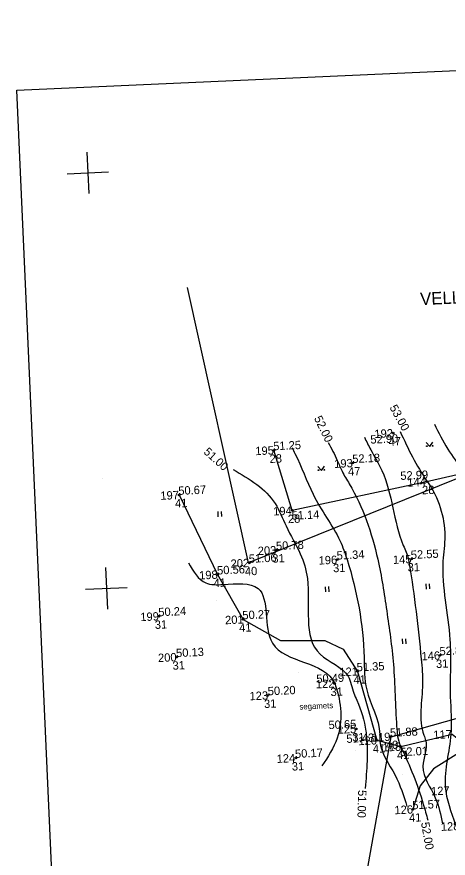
# Model space of a CAD drawing. Extents: x 641404 to 641608, y 6457581 to 6457733.
# Drawn here: x 641404.4 to 641456.3, y 6457632 to 6457733.2 of the extents above; entities that cross this region are included whole.
import ezdxf

# ---------------------------------------------------------------- set-up
doc = ezdxf.new("R2010")
doc.units = 0
for name, color, linetype in [('KAEVUD', 7, 'Continuous'), ('Level 10', 7, 'Continuous'), ('Level 28', 7, 'Continuous'), ('Level 31', 7, 'Continuous'), ('Level 40', 7, 'Continuous'), ('Level 41', 7, 'Continuous'), ('Level 47', 7, 'Continuous'), ('Level 48', 7, 'Continuous'), ('Level 49', 7, 'Continuous'), ('Level 50', 7, 'Continuous'), ('Level 51', 7, 'Continuous'), ('Level 57', 7, 'Continuous'), ('Level 59', 7, 'Continuous'), ('Level 61', 7, 'Continuous'), ('POST____________', 7, 'Continuous'), ('RDT', 7, 'Continuous')]:
    doc.layers.add(name, color=color, linetype=linetype)

# ---------------------------------------------------------------- blocks, each defined once
blk = doc.blocks.new('VKUUSK')
at = {"layer": 'KAEVUD'}
for p, q in [((0, 0.55), (-0.48, 0.29)), ((0, 0.9), (-0.38, 0.69)), ((0, 1.2), (-0.3, 1.03)), ((0, 1.5), (-0.21, 1.38)), ((0, 1.8), (-0.13, 1.73)), ((0, 0), (0, 2)), ((0, 1.8), (0.13, 1.73)), ((0, 1.5), (0.21, 1.38)), ((0, 1.2), (0.3, 1.03)), ((0, 0.9), (0.38, 0.69)), ((0, 0.55), (0.48, 0.29)), ((0.4, 0), (0, 0))]:
    blk.add_line(p, q, dxfattribs=at)
blk = doc.blocks.new('PIIRIP')
at = {"layer": 'POST____________'}
blk.add_circle((0, 0), 0.331, dxfattribs=at)
blk = doc.blocks.new('VMETS')
at = {"layer": 'RDT'}
blk.add_circle((0, 0), 0.311, dxfattribs=at)
blk = doc.blocks.new('NOOL')
at = {"layer": 'RDT'}
for p, q in [((0, 0), (2, 0)), ((2, 0), (1, 0)), ((2, 0), (1, 0))]:
    blk.add_line(p, q, dxfattribs=at)

msp = doc.modelspace()

# ---------------------------------------------------------------- linework, layer by layer
at = {"layer": 'Level 28'}
msp.add_lwpolyline([(641474.44, 6457688.11), (641474.84, 6457682.13), (641464.06, 6457679.64), (641453.67, 6457677.29), (641437.54, 6457673.83), (641435.33, 6457681.07)], dxfattribs=at)
at = {"layer": 'Level 31'}
for centre in [(641449.66, 6457683.13), (641435.33, 6457681.07), (641444.79, 6457679.53), (641453.67, 6457677.29), (641423.93, 6457675.7), (641437.54, 6457673.83), (641435.61, 6457669.07), (641442.92, 6457667.92), (641451.88, 6457668), (641428.56, 6457666.13), (641421.49, 6457661.12), (641431.63, 6457660.74), (641455.29, 6457656.41), (641423.62, 6457656.2), (641445.37, 6457654.49), (641442.61, 6457653.04), (641434.62, 6457651.61), (641445.23, 6457647.58), (641447.7, 6457646.21), (641450.6, 6457645.45), (641437.96, 6457644.08), (641452.04, 6457637.91)]:
    msp.add_circle(centre, 0.1, dxfattribs=at)
at = {"layer": 'Level 40'}
for points in [[(641490.5, 6457723.61), (641494.96, 6457692.85), (641432.27, 6457667.55), (641424.93, 6457700.63)], [(641446.24, 6457628.93), (641449.43, 6457646.62), (641484.19, 6457656.43), (641497.76, 6457631.24)]]:
    msp.add_lwpolyline(points, dxfattribs=at)
at = {"layer": 'Level 41'}
for p, q in [((641453.64, 6457682.01), (641454.06, 6457681.52)), ((641454.06, 6457681.52), (641454.44, 6457682.05)), ((641440.62, 6457679.13), (641441.05, 6457678.64)), ((641441.05, 6457678.64), (641441.42, 6457679.17)), ((641428.58, 6457673.7), (641428.6, 6457673.08)), ((641428.98, 6457673.71), (641429.01, 6457673.1)), ((641441.5, 6457664.67), (641441.52, 6457664.05)), ((641441.9, 6457664.68), (641441.93, 6457664.07)), ((641453.58, 6457665.01), (641453.61, 6457664.39)), ((641453.99, 6457665.01), (641454.02, 6457664.41)), ((641450.75, 6457658.41), (641450.78, 6457657.79)), ((641451.15, 6457658.41), (641451.18, 6457657.81))]:
    msp.add_line(p, q, dxfattribs=at)
msp.add_lwpolyline([(641423.93, 6457675.7), (641428.56, 6457666.13), (641431.63, 6457660.74), (641436.12, 6457658.2), (641441.43, 6457658.19), (641443.65, 6457657.17), (641445.37, 6457654.49), (641447.7, 6457646.21), (641450.6, 6457645.45), (641456.74, 6457646.96), (641457.96, 6457645.98), (641457.5, 6457644.65), (641454.49, 6457642.79), (641452.91, 6457640.74), (641452.04, 6457637.91)], dxfattribs=at)
for centre, radius in [((641454.41, 6457681.59), 0.0452), ((641453.71, 6457681.56), 0.0428), ((641440.69, 6457678.68), 0.0428), ((641441.39, 6457678.71), 0.0452)]:
    msp.add_circle(centre, radius, dxfattribs=at)
at = {"layer": 'Level 47'}
for points in [[(641454.61, 6457684.21), (641456.23, 6457681.22), (641459.64, 6457675.99), (641460.32, 6457673.86), (641459.87, 6457667.46), (641460.16, 6457664.18), (641459.86, 6457658.37), (641460.22, 6457653.94), (641460.3, 6457649.28), (641460.31, 6457646.5), (641460.32, 6457646.04), (641460.26, 6457645.57), (641460.73, 6457641.63)], [(641450.5, 6457683.31), (641453.72, 6457677.37), (641453.79, 6457677.27), (641455.87, 6457670.77), (641455.65, 6457667.75), (641456.48, 6457658.31), (641456.53, 6457651.44), (641456.59, 6457646.92), (641455.92, 6457640.67), (641457.17, 6457636.06)], [(641441.85, 6457682), (641442.94, 6457679.84), (641443.52, 6457678.54), (641444.39, 6457677.03), (641447.81, 6457667.96), (641448.88, 6457661.78), (641449.69, 6457655.33), (641450.08, 6457647.89), (641450.53, 6457645.52), (641450.62, 6457645.33), (641453.28, 6457638.54), (641453.82, 6457636.59)], [(641446.2, 6457682.63), (641446.96, 6457681.13), (641448.29, 6457678.65), (641450.88, 6457669.62), (641451.49, 6457668), (641451.6, 6457667.41), (641453.03, 6457655.97), (641453.19, 6457652.97), (641453.35, 6457646.81), (641453.57, 6457646.18), (641453.24, 6457643.08), (641454.72, 6457639.29), (641455.59, 6457636.17)], [(641437.49, 6457681.38), (641437.86, 6457680.66), (641440.04, 6457675.79), (641441.66, 6457672.98), (641443.28, 6457670.16), (641444.12, 6457667.93), (641446.17, 6457656.15), (641446.48, 6457652.29), (641448.06, 6457646.92), (641448.07, 6457646.11), (641449.89, 6457642.03), (641451.31, 6457638.23)], [(641430.42, 6457678.76), (641435.48, 6457674.66), (641436.78, 6457671.97), (641438.5, 6457668.61), (641439.35, 6457665.65), (641440.88, 6457656.54), (641444.24, 6457653.9), (641444.93, 6457651.87), (641445.3, 6457651.01), (641446.39, 6457647.31), (641446.43, 6457646.99), (641446.3, 6457640.43)], [(641425.05, 6457667.54), (641427.13, 6457665.12), (641429.24, 6457664.93), (641433.42, 6457664.47), (641435.15, 6457657.89), (641442.63, 6457653.05), (641442.74, 6457652.76), (641442.94, 6457646.48), (641441.1, 6457643.13)]]:
    msp.add_spline(points, degree=3, dxfattribs=at)
at = {"layer": 'Level 50'}
for centre in [(641449.66, 6457683.13), (641435.33, 6457681.07), (641444.79, 6457679.53), (641453.67, 6457677.29), (641423.93, 6457675.7), (641437.54, 6457673.83), (641435.61, 6457669.07), (641432.37, 6457667.53), (641442.92, 6457667.92), (641451.88, 6457668), (641428.56, 6457666.13), (641421.49, 6457661.12), (641431.63, 6457660.74), (641455.29, 6457656.41), (641423.62, 6457656.2), (641445.37, 6457654.49), (641442.61, 6457653.04), (641434.62, 6457651.61), (641445.23, 6457647.58), (641447.7, 6457646.21), (641449.32, 6457646.63), (641450.6, 6457645.45), (641437.96, 6457644.08), (641452.04, 6457637.91)]:
    msp.add_circle(centre, 0.1, dxfattribs=at)
at = {"layer": 'Level 59'}
for centre in [(641432.37, 6457667.53), (641449.32, 6457646.63)]:
    msp.add_circle(centre, 0.1, dxfattribs=at)
at = {"layer": 'Level 61'}
for p, q in [((641412.85, 6457716.92), (641413.07, 6457711.93)), ((641410.47, 6457714.31), (641415.46, 6457714.54)), ((641415.09, 6457666.98), (641415.31, 6457661.98)), ((641412.7, 6457664.37), (641417.7, 6457664.59))]:
    msp.add_line(p, q, dxfattribs=at)
msp.add_lwpolyline([(641404.43, 6457724.34), (641601.71, 6457733.17), (641608.13, 6457589.83), (641410.84, 6457581)], close=True, dxfattribs=at)

# ---------------------------------------------------------------- block references
at = {"layer": 'Level 10', "xscale": 0.0009999009865607718, "yscale": 0.0009999009865607716, "rotation": 2.563949633112373}
for name, p in [('VKUUSK', (641449.66, 6457683.13)), ('VKUUSK', (641444.79, 6457679.53)), ('VMETS', (641428.45, 6457662.95)), ('VMETS', (641438.33, 6457654.32)), ('VMETS', (641445.11, 6457645.02)), ('VMETS', (641450.77, 6457642.04))]:
    msp.add_blockref(name, p, dxfattribs=at)
at = {"layer": 'Level 40', "xscale": 0.0009999009865607718, "yscale": 0.0009999009865607716, "rotation": 2.563949633112373}
for p in [(641432.37, 6457667.53), (641449.32, 6457646.63)]:
    msp.add_blockref('PIIRIP', p, dxfattribs=at)
at = {"layer": 'Level 51', "xscale": 0.0009999009865607718, "yscale": 0.0009999009865607716, "rotation": 2.563949633112373}
msp.add_blockref('NOOL', (641414.68, 6457677.68), dxfattribs=at)

# ---------------------------------------------------------------- texts
at = {"layer": 'Level 31'}
for s, p in [('52.90', (641446.94, 6457681.86)), ('51.25', (641435.26, 6457681.07)), ('52.18', (641444.76, 6457679.53)), ('52.99', (641450.54, 6457677.5)), ('50.67', (641423.85, 6457675.7)), ('51.14', (641437.47, 6457672.72)), ('50.78', (641435.59, 6457669.07)), ('51.34', (641442.89, 6457667.92)), ('52.55', (641451.8, 6457668)), ('50.56', (641428.52, 6457666.13)), ('50.24', (641421.45, 6457661.11)), ('50.27', (641431.56, 6457660.74)), ('52.84', (641455.25, 6457656.41)), ('50.13', (641423.59, 6457656.2)), ('51.35', (641445.3, 6457654.49)), ('50.49', (641440.44, 6457653.09)), ('50.20', (641434.61, 6457651.61)), ('50.65', (641441.91, 6457647.54)), ('51.43', (641444.06, 6457645.89)), ('50.17', (641437.88, 6457644.08)), ('52.01', (641450.53, 6457644.3)), ('51.57', (641451.97, 6457637.91))]:
    msp.add_text(s, height=1, rotation=2.5639, dxfattribs=at).set_placement(p)
at = {"layer": 'Level 40'}
msp.add_text('VELLAVERE TEE 4', height=1.4999, rotation=2.5639, dxfattribs=at).set_placement((641452.94, 6457698.51))
at = {"layer": 'Level 47'}
for s, rotation, p in [('53.00', 298.8146, (641449.19, 6457686.21)), ('52.00', 295.9338, (641440.12, 6457684.92)), ('51.00', 318.1095, (641426.8, 6457680.76)), ('51.00', 268.2805, (641445.46, 6457640.24)), ('52.00', 280.1056, (641453, 6457636.28))]:
    msp.add_text(s, height=1, rotation=rotation, dxfattribs=at).set_placement(p)
at = {"layer": 'Level 48'}
for s, p in [('192', (641447.43, 6457682.53)), ('195', (641433.11, 6457680.47)), ('193', (641442.59, 6457678.94)), ('144', (641451.39, 6457676.69)), ('197', (641421.7, 6457675.1)), ('194', (641435.26, 6457673.22)), ('203', (641433.41, 6457668.47)), ('145', (641449.65, 6457667.4)), ('202', (641430.14, 6457666.93)), ('196', (641440.72, 6457667.32)), ('198', (641426.36, 6457665.53)), ('199', (641419.29, 6457660.52)), ('201', (641429.48, 6457660.15)), ('200', (641421.42, 6457655.61)), ('146', (641453.09, 6457655.81)), ('121', (641443.22, 6457653.9)), ('122', (641440.38, 6457652.44)), ('123', (641432.42, 6457651.01)), ('125', (641443, 6457646.98)), ('117', (641454.51, 6457646.36)), ('120', (641445.5, 6457645.61)), ('119', (641447.12, 6457646.04)), ('118', (641448.4, 6457644.85)), ('124', (641435.68, 6457643.48)), ('127', (641454.24, 6457639.58)), ('126', (641449.84, 6457637.31)), ('128', (641455.41, 6457635.31))]:
    msp.add_text(s, height=1, rotation=2.5639, dxfattribs=at).set_placement(p)
at = {"layer": 'Level 49'}
for s, p in [('47', (641449.13, 6457681.6)), ('28', (641434.83, 6457679.54)), ('47', (641444.26, 6457678.01)), ('28', (641453.16, 6457675.77)), ('41', (641423.47, 6457674.18)), ('28', (641437.03, 6457672.3)), ('31', (641435.16, 6457667.55)), ('31', (641451.42, 6457666.48)), ('40', (641431.86, 6457666.01)), ('31', (641442.46, 6457666.4)), ('41', (641428.1, 6457664.61)), ('31', (641421.03, 6457659.59)), ('41', (641431.17, 6457659.22)), ('31', (641423.16, 6457654.68)), ('31', (641454.83, 6457654.89)), ('41', (641444.91, 6457652.97)), ('31', (641442.15, 6457651.51)), ('31', (641434.16, 6457650.08)), ('31', (641444.77, 6457646.05)), ('41', (641447.24, 6457644.69)), ('40', (641448.81, 6457645.11)), ('41', (641450.14, 6457643.93)), ('31', (641437.5, 6457642.56)), ('41', (641451.59, 6457636.39))]:
    msp.add_text(s, height=1, rotation=2.5639, dxfattribs=at).set_placement(p)
at = {"layer": 'Level 57'}
msp.add_text('segamets', height=0.7, rotation=2.5639, dxfattribs=at).set_placement((641438.41, 6457649.89))
at = {"layer": 'Level 59'}
for s, p in [('51.06', (641432.33, 6457667.53)), ('51.88', (641449.29, 6457646.63))]:
    msp.add_text(s, height=1, rotation=2.5639, dxfattribs=at).set_placement(p)

doc.saveas('drawing.dxf')
